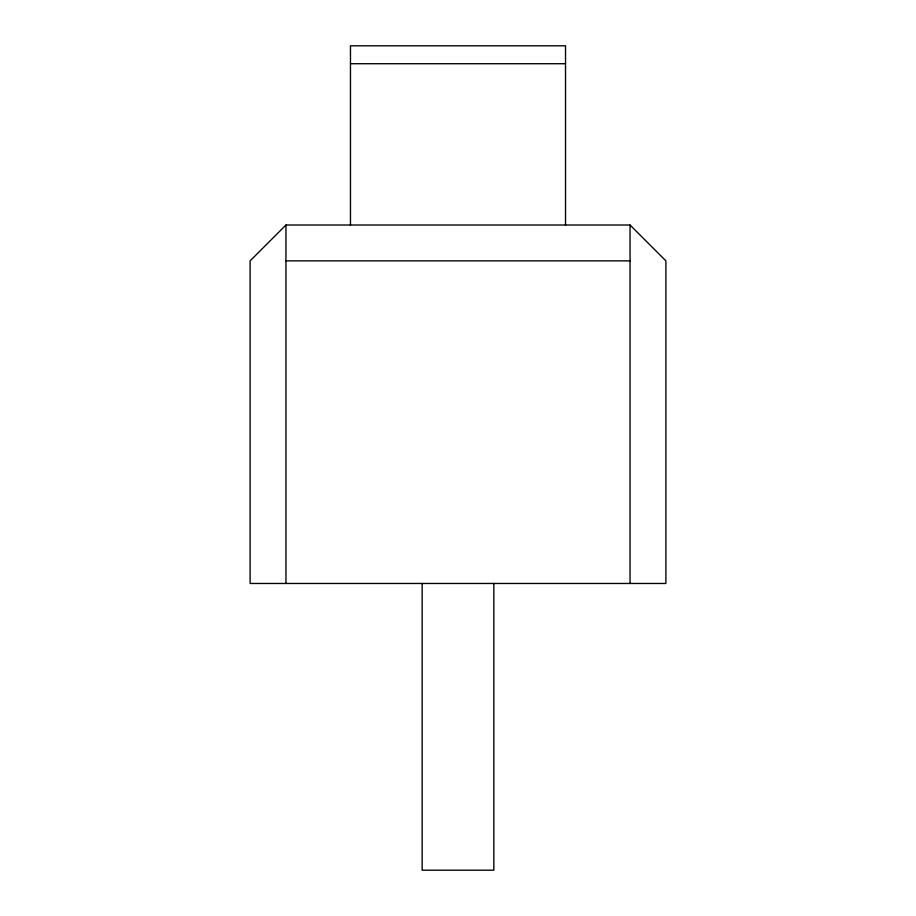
<?xml version="1.0" encoding="UTF-8"?>
<svg xmlns="http://www.w3.org/2000/svg" width="916" height="916" viewBox="0 0 916 916"><rect width="100%" height="100%" fill="white"/><g stroke="black" fill="none" stroke-linecap="round" stroke-linejoin="round"><path stroke-width="1.37" d="M285.952 225.015L250.102 260.865L250.102 583.458L665.898 583.458L665.898 260.865L630.048 225.015L285.952 225.015L285.952 583.458M350.473 63.719L565.527 63.719M285.952 260.865L630.048 260.865M630.048 225.015L630.048 583.458M565.527 225.153L565.527 45.8L350.473 45.8L350.473 225.153M493.839 583.458L493.839 870.2L422.161 870.2L422.161 583.458"/></g></svg>
